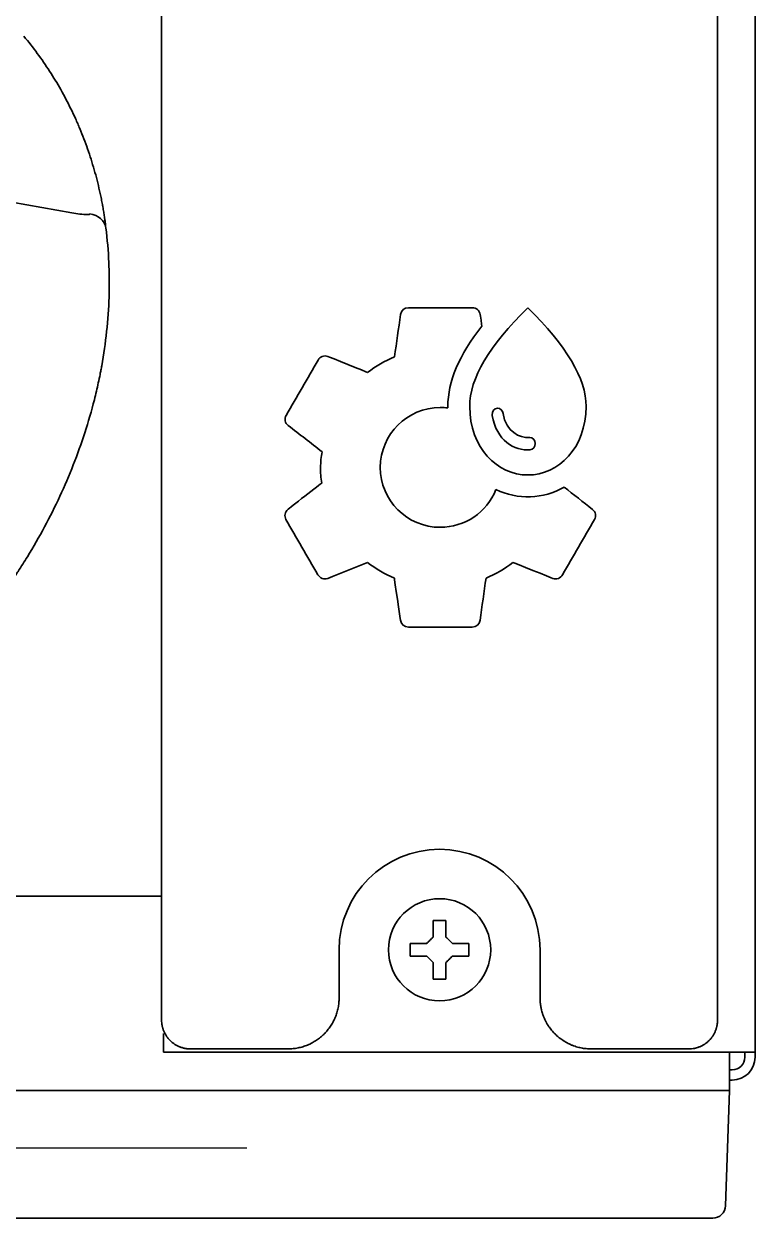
# Model space of a CAD drawing. Header units: inches. Extents: x 90 to 4161, y -506 to 3104.
# Drawn here: x 783.1 to 840.4, y 1192.3 to 1285.7 of the extents above; entities that cross this region are included whole.
import ezdxf

# ---------------------------------------------------------------- set-up
doc = ezdxf.new("R2010")
doc.units = ezdxf.units.IN
doc.layers.add('1', color=7, linetype='Continuous', true_color=0xffffff)
doc.layers.add('ORTHO$15', color=7, linetype='Continuous', true_color=0xffffff)

msp = doc.modelspace()

# ---------------------------------------------------------------- linework, layer by layer
at = {"color": 6}
msp.add_line((700.586, 1197.763), (800.586, 1197.763), dxfattribs=at)
at = {"layer": '1', "color": 7, "linetype": 'Continuous', "lineweight": 35}
for p, q in [((840.371, 1919.952), (840.371, 1205.261)), ((793.914, 1207.754), (793.914, 1288.769)), ((837.429, 1288.769), (837.429, 1207.754)), ((682.271, 1217.461), (793.844, 1217.461)), ((815.171, 1215.561), (815.671, 1215.561)), ((815.671, 1215.561), (816.171, 1215.561)), ((807.808, 1213.261), (807.808, 1209.502)), ((823.534, 1209.502), (823.534, 1213.261)), ((815.671, 1210.961), (815.171, 1210.961)), ((816.171, 1210.961), (815.671, 1210.961)), ((794.071, 1205.261), (794.071, 1206.704)), ((794.871, 1205.261), (794.071, 1205.261)), ((795.871, 1205.261), (794.871, 1205.261)), ((838.571, 1205.261), (795.871, 1205.261)), ((835.422, 1205.261), (796.071, 1205.261)), ((803.808, 1205.504), (796.163, 1205.504)), ((835.179, 1205.504), (827.534, 1205.504)), ((838.371, 1204.061), (838.371, 1205.261)), ((840.371, 1205.261), (838.571, 1205.261)), ((839.571, 1204.861), (839.571, 1205.261)), ((840.371, 1204.861), (840.371, 1205.261)), ((838.371, 1202.261), (838.371, 1204.061)), ((838.571, 1203.861), (838.371, 1203.861)), ((838.371, 1203.061), (838.571, 1203.061)), ((838.371, 1202.261), (92.371, 1202.261)), ((838.371, 1202.261), (838.056, 1193.226)), ((834.371, 1192.261), (775.686, 1192.261)), ((837.056, 1192.261), (834.371, 1192.261))]:
    msp.add_line(p, q, dxfattribs=at)
msp.add_circle((815.671, 1213.261), 4, dxfattribs=at)
for centre, radius, start, end in [((815.671, 1213.261), 7.863, 0, 180), ((838.571, 1204.861), 1, 270, 0), ((838.571, 1204.861), 1.8, 270, 0), ((837.056, 1193.261), 1, 270, 358)]:
    msp.add_arc(centre, radius, start, end, dxfattribs=at)
msp.add_ellipse((796.071, 1205.282), major_axis=(1.201, 0), ratio=0.017465, start_param=4.691555, end_param=4.712376, dxfattribs=at)
for points in [[(812.616, 1262.978), (812.46, 1261.875), (812.304, 1260.772), (812.147, 1259.669)], [(813.228, 1263.511), (812.919, 1263.512), (812.657, 1263.284), (812.616, 1262.978)], [(818.227, 1263.511), (816.561, 1263.511), (814.894, 1263.511), (813.228, 1263.511)], [(822.582, 1263.511), (819.546, 1260.535), (818.028, 1257.96), (818.028, 1255.786)], [(818.852, 1262.978), (818.806, 1263.286), (818.539, 1263.513), (818.227, 1263.511)], [(818.98, 1262.074), (818.98, 1262.077), (818.853, 1262.974), (818.852, 1262.978)], [(806.157, 1259.41), (805.328, 1257.968), (804.499, 1256.527), (803.669, 1255.086)], [(806.926, 1259.694), (806.634, 1259.806), (806.305, 1259.684), (806.157, 1259.41)], [(810.037, 1258.445), (810.031, 1258.447), (806.932, 1259.692), (806.926, 1259.694)], [(812.147, 1259.669), (811.394, 1259.353), (810.685, 1258.942), (810.037, 1258.445)], [(820.211, 1255.647), (820.435, 1255.637), (820.617, 1255.464), (820.638, 1255.241)], [(820.638, 1255.241), (820.872, 1253.789), (821.936, 1253.29), (822.71, 1253.363)], [(803.669, 1255.086), (803.505, 1254.821), (803.573, 1254.474), (803.826, 1254.292)], [(803.826, 1254.292), (804.707, 1253.606), (805.588, 1252.921), (806.469, 1252.235)], [(819.793, 1255.086), (819.789, 1255.099), (819.787, 1255.112), (819.784, 1255.126)], [(822.747, 1252.382), (821.535, 1252.304), (820.117, 1253.102), (819.793, 1255.086)], [(822.71, 1253.363), (822.717, 1253.363), (822.724, 1253.363), (822.73, 1253.363)], [(822.73, 1253.363), (822.983, 1253.345), (823.174, 1253.126), (823.157, 1252.873)], [(823.157, 1252.873), (823.171, 1252.627), (822.992, 1252.413), (822.747, 1252.382)], [(806.469, 1252.235), (806.398, 1251.831), (806.359, 1251.422), (806.352, 1251.011)], [(806.352, 1251.011), (806.349, 1250.602), (806.379, 1250.192), (806.443, 1249.787)], [(806.443, 1249.787), (806.438, 1249.783), (803.806, 1247.734), (803.8, 1247.729)], [(825.43, 1249.462), (823.785, 1248.523), (821.783, 1248.455), (820.078, 1249.279)], [(827.638, 1247.725), (826.902, 1248.304), (826.166, 1248.883), (825.43, 1249.462)], [(803.8, 1247.729), (803.566, 1247.536), (803.5, 1247.204), (803.644, 1246.935)], [(827.798, 1246.935), (827.955, 1247.201), (827.886, 1247.542), (827.638, 1247.725)], [(803.644, 1246.935), (804.477, 1245.494), (805.311, 1244.052), (806.144, 1242.61)], [(825.298, 1242.612), (826.131, 1244.053), (826.965, 1245.494), (827.798, 1246.935)], [(806.913, 1242.326), (807.95, 1242.743), (808.987, 1243.16), (810.024, 1243.577)], [(810.024, 1243.577), (810.67, 1243.077), (811.379, 1242.666), (812.133, 1242.353)], [(819.309, 1242.353), (820.065, 1242.663), (820.774, 1243.075), (821.418, 1243.577)], [(821.418, 1243.577), (821.424, 1243.574), (824.525, 1242.329), (824.531, 1242.327)], [(806.144, 1242.61), (806.297, 1242.341), (806.622, 1242.22), (806.913, 1242.326)], [(812.133, 1242.353), (812.134, 1242.346), (812.602, 1239.052), (812.603, 1239.045)], [(818.839, 1239.045), (818.996, 1240.148), (819.152, 1241.25), (819.309, 1242.353)], [(824.531, 1242.327), (824.822, 1242.217), (825.149, 1242.338), (825.298, 1242.612)], [(812.603, 1239.045), (812.654, 1238.739), (812.917, 1238.514), (813.228, 1238.511)], [(813.228, 1238.511), (814.894, 1238.511), (816.561, 1238.511), (818.227, 1238.511)], [(818.227, 1238.511), (818.538, 1238.506), (818.802, 1238.737), (818.839, 1239.045)], [(814.671, 1213.761), (814.712, 1213.802), (814.793, 1213.883), (814.92, 1214.01), (815.046, 1214.137), (815.13, 1214.22), (815.171, 1214.261)], [(816.171, 1214.261), (816.213, 1214.22), (816.297, 1214.136), (816.424, 1214.008), (816.551, 1213.882), (816.631, 1213.801), (816.671, 1213.761)], [(813.371, 1212.761), (813.371, 1212.928), (813.371, 1213.261), (813.371, 1213.595), (813.371, 1213.761)], [(817.971, 1213.761), (817.971, 1213.595), (817.971, 1213.261), (817.971, 1212.928), (817.971, 1212.761)], [(815.171, 1212.261), (815.13, 1212.303), (815.046, 1212.387), (814.918, 1212.514), (814.792, 1212.641), (814.711, 1212.722), (814.671, 1212.761)], [(816.671, 1212.761), (816.631, 1212.721), (816.549, 1212.639), (816.423, 1212.513), (816.296, 1212.386), (816.213, 1212.303), (816.171, 1212.261)]]:
    msp.add_open_spline(points, degree=3, dxfattribs=at)
for points, knots in [([(818.028, 1255.786), (818.028, 1252.526), (820.191, 1250.418), (824.973, 1250.418), (827.137, 1252.526), (827.137, 1255.786), (827.137, 1257.957), (825.619, 1260.532), (822.582, 1263.511)], [0, 0, 0, 0, 0.333333, 0.333333, 0.666667, 0.666667, 0.666667, 1, 1, 1, 1]), ([(816.32, 1255.66), (816.32, 1255.661), (816.32, 1255.785), (816.32, 1255.786), (816.32, 1257.727), (817.196, 1259.803), (818.98, 1262.074)], [0, 0, 0, 0, 0.017888, 0.017888, 0.017888, 1, 1, 1, 1]), ([(820.078, 1249.279), (819.368, 1247.492), (817.639, 1246.32), (815.716, 1246.322), (813.127, 1246.325), (811.03, 1248.426), (811.035, 1253.604), (813.136, 1255.701), (815.924, 1255.698), (816.123, 1255.685), (816.32, 1255.66)], [0, 0, 0, 0, 0.267473, 0.267473, 0.267473, 0.619481, 0.619481, 0.971488, 0.971488, 1, 1, 1, 1]), ([(819.784, 1255.126), (819.784, 1255.128), (819.784, 1255.131), (819.76, 1255.393), (819.951, 1255.623), (820.211, 1255.647)], [0, 0, 0, 0, 0.010028, 0.010028, 1, 1, 1, 1]), ([(815.171, 1214.261), (815.171, 1214.376), (815.171, 1214.49), (815.171, 1214.713), (815.171, 1214.823), (815.171, 1215.04), (815.171, 1215.146), (815.171, 1215.304), (815.171, 1215.356), (815.171, 1215.46), (815.171, 1215.511), (815.171, 1215.561)], [0, 0, 0, 0, 0.25, 0.25, 0.5, 0.5, 0.75, 0.75, 0.875, 0.875, 1, 1, 1, 1]), ([(816.171, 1215.561), (816.171, 1215.359), (816.171, 1215.149), (816.171, 1214.824), (816.171, 1214.714), (816.171, 1214.49), (816.171, 1214.377), (816.171, 1214.261)], [0, 0, 0, 0, 0.5, 0.5, 0.75, 0.75, 1, 1, 1, 1]), ([(813.371, 1213.761), (813.574, 1213.761), (813.784, 1213.761), (814.109, 1213.761), (814.219, 1213.761), (814.442, 1213.761), (814.556, 1213.761), (814.671, 1213.761)], [0, 0, 0, 0, 0.5, 0.5, 0.75, 0.75, 1, 1, 1, 1]), ([(816.671, 1213.761), (816.786, 1213.761), (816.899, 1213.761), (817.123, 1213.761), (817.233, 1213.761), (817.449, 1213.761), (817.556, 1213.761), (817.714, 1213.761), (817.766, 1213.761), (817.87, 1213.761), (817.921, 1213.761), (817.971, 1213.761)], [0, 0, 0, 0, 0.25, 0.25, 0.5, 0.5, 0.75, 0.75, 0.875, 0.875, 1, 1, 1, 1]), ([(814.671, 1212.761), (814.556, 1212.761), (814.443, 1212.761), (814.22, 1212.761), (814.11, 1212.761), (813.893, 1212.761), (813.786, 1212.761), (813.628, 1212.761), (813.576, 1212.761), (813.473, 1212.761), (813.422, 1212.761), (813.371, 1212.761)], [0, 0, 0, 0, 0.25, 0.25, 0.5, 0.5, 0.75, 0.75, 0.875, 0.875, 1, 1, 1, 1]), ([(815.171, 1210.961), (815.171, 1211.164), (815.171, 1211.374), (815.171, 1211.699), (815.171, 1211.809), (815.171, 1212.033), (815.171, 1212.146), (815.171, 1212.261)], [0, 0, 0, 0, 0.5, 0.5, 0.75, 0.75, 1, 1, 1, 1]), ([(816.171, 1212.261), (816.171, 1212.146), (816.171, 1212.033), (816.171, 1211.81), (816.171, 1211.7), (816.171, 1211.483), (816.171, 1211.376), (816.171, 1211.219), (816.171, 1211.166), (816.171, 1211.063), (816.171, 1211.012), (816.171, 1210.961)], [0, 0, 0, 0, 0.25, 0.25, 0.5, 0.5, 0.75, 0.75, 0.875, 0.875, 1, 1, 1, 1]), ([(817.971, 1212.761), (817.768, 1212.761), (817.559, 1212.761), (817.234, 1212.761), (817.124, 1212.761), (816.9, 1212.761), (816.787, 1212.761), (816.671, 1212.761)], [0, 0, 0, 0, 0.5, 0.5, 0.75, 0.75, 1, 1, 1, 1]), ([(807.808, 1209.502), (807.808, 1209.37), (807.802, 1209.239), (807.782, 1209.043), (807.774, 1208.977), (807.755, 1208.847), (807.743, 1208.782), (807.718, 1208.654), (807.703, 1208.59), (807.671, 1208.463), (807.654, 1208.4), (807.597, 1208.213), (807.553, 1208.09), (807.49, 1207.939), (807.477, 1207.909), (807.45, 1207.848), (807.436, 1207.819), (807.394, 1207.729), (807.364, 1207.671), (807.272, 1207.498), (807.205, 1207.386), (807.06, 1207.17), (806.982, 1207.065), (806.857, 1206.914), (806.815, 1206.864), (806.748, 1206.791), (806.726, 1206.767), (806.68, 1206.719), (806.657, 1206.696), (806.611, 1206.649), (806.588, 1206.627), (806.54, 1206.581), (806.516, 1206.559), (806.444, 1206.494), (806.345, 1206.409), (806.242, 1206.329), (806.138, 1206.251), (806.085, 1206.214), (805.922, 1206.105), (805.81, 1206.038), (805.665, 1205.961), (805.636, 1205.945), (805.577, 1205.916), (805.547, 1205.901), (805.459, 1205.859), (805.399, 1205.833), (805.218, 1205.758), (805.096, 1205.715), (804.909, 1205.658), (804.846, 1205.64), (804.72, 1205.609), (804.656, 1205.594), (804.528, 1205.569), (804.463, 1205.557), (804.333, 1205.538), (804.268, 1205.53), (804.071, 1205.51), (803.94, 1205.504), (803.808, 1205.504)], [0, 0, 0, 0, 0.0625, 0.0625, 0.09375, 0.09375, 0.125, 0.125, 0.15625, 0.15625, 0.1875, 0.1875, 0.25, 0.25, 0.265625, 0.265625, 0.28125, 0.28125, 0.3125, 0.3125, 0.375, 0.375, 0.4375, 0.4375, 0.46875, 0.46875, 0.484375, 0.484375, 0.5, 0.5, 0.515625, 0.515625, 0.53125, 0.53125, 0.5625, 0.59375, 0.59375, 0.625, 0.625, 0.6875, 0.6875, 0.703125, 0.703125, 0.71875, 0.71875, 0.75, 0.75, 0.8125, 0.8125, 0.84375, 0.84375, 0.875, 0.875, 0.90625, 0.90625, 0.9375, 0.9375, 1, 1, 1, 1]), ([(827.534, 1205.504), (827.468, 1205.504), (827.403, 1205.506), (827.271, 1205.512), (827.206, 1205.517), (827.075, 1205.53), (827.009, 1205.538), (826.88, 1205.557), (826.816, 1205.569), (826.688, 1205.594), (826.624, 1205.608), (826.498, 1205.64), (826.435, 1205.657), (826.31, 1205.695), (826.248, 1205.716), (826.155, 1205.749), (826.125, 1205.76), (826.063, 1205.784), (826.033, 1205.796), (825.881, 1205.859), (825.763, 1205.915), (825.59, 1206.007), (825.534, 1206.039), (825.45, 1206.089), (825.423, 1206.106), (825.368, 1206.141), (825.341, 1206.159), (825.26, 1206.213), (825.206, 1206.25), (825.128, 1206.308), (825.102, 1206.328), (825.05, 1206.368), (825.025, 1206.388), (824.974, 1206.43), (824.949, 1206.451), (824.899, 1206.494), (824.874, 1206.516), (824.826, 1206.56), (824.802, 1206.582), (824.754, 1206.628), (824.73, 1206.651), (824.66, 1206.72), (824.615, 1206.768), (824.527, 1206.865), (824.484, 1206.915), (824.4, 1207.017), (824.36, 1207.068), (824.301, 1207.148), (824.282, 1207.174), (824.244, 1207.228), (824.226, 1207.255), (824.189, 1207.31), (824.171, 1207.337), (824.136, 1207.393), (824.119, 1207.421), (824.085, 1207.477), (824.068, 1207.506), (824.044, 1207.549), (824.036, 1207.563), (824.02, 1207.592), (824.012, 1207.607), (824.001, 1207.628), (823.997, 1207.636), (823.989, 1207.65), (823.985, 1207.658), (823.974, 1207.68), (823.967, 1207.694), (823.944, 1207.738), (823.93, 1207.768), (823.888, 1207.857), (823.861, 1207.917), (823.824, 1208.009), (823.812, 1208.039), (823.788, 1208.101), (823.777, 1208.132), (823.755, 1208.193), (823.744, 1208.224), (823.724, 1208.286), (823.714, 1208.317), (823.686, 1208.411), (823.668, 1208.474), (823.645, 1208.568), (823.638, 1208.599), (823.623, 1208.663), (823.617, 1208.694), (823.604, 1208.758), (823.598, 1208.79), (823.587, 1208.853), (823.582, 1208.885), (823.573, 1208.95), (823.568, 1208.982), (823.56, 1209.046), (823.557, 1209.078), (823.547, 1209.175), (823.542, 1209.24), (823.536, 1209.371), (823.534, 1209.436), (823.534, 1209.502)], [0, 0, 0, 0, 0.03125, 0.03125, 0.0625, 0.0625, 0.09375, 0.09375, 0.125, 0.125, 0.15625, 0.15625, 0.1875, 0.1875, 0.21875, 0.21875, 0.234375, 0.234375, 0.25, 0.25, 0.3125, 0.3125, 0.34375, 0.34375, 0.359375, 0.359375, 0.375, 0.375, 0.40625, 0.40625, 0.421875, 0.421875, 0.4375, 0.4375, 0.453125, 0.453125, 0.46875, 0.46875, 0.484375, 0.484375, 0.5, 0.5, 0.53125, 0.53125, 0.5625, 0.5625, 0.59375, 0.59375, 0.609375, 0.609375, 0.625, 0.625, 0.640625, 0.640625, 0.65625, 0.65625, 0.671875, 0.671875, 0.679687, 0.679687, 0.6875, 0.6875, 0.691406, 0.691406, 0.695312, 0.695312, 0.703125, 0.703125, 0.71875, 0.71875, 0.75, 0.75, 0.765625, 0.765625, 0.78125, 0.78125, 0.796875, 0.796875, 0.8125, 0.8125, 0.84375, 0.84375, 0.859375, 0.859375, 0.875, 0.875, 0.890625, 0.890625, 0.90625, 0.90625, 0.921875, 0.921875, 0.9375, 0.9375, 0.96875, 0.96875, 1, 1, 1, 1]), ([(796.163, 1205.504), (796.089, 1205.504), (796.015, 1205.508), (795.905, 1205.519), (795.868, 1205.523), (795.795, 1205.534), (795.759, 1205.54), (795.686, 1205.555), (795.651, 1205.563), (795.579, 1205.581), (795.544, 1205.591), (795.474, 1205.612), (795.439, 1205.624), (795.369, 1205.648), (795.335, 1205.662), (795.266, 1205.69), (795.233, 1205.705), (795.166, 1205.737), (795.133, 1205.753), (795.036, 1205.805), (794.974, 1205.843), (794.852, 1205.924), (794.793, 1205.968), (794.708, 1206.038), (794.68, 1206.062), (794.625, 1206.112), (794.598, 1206.138), (794.519, 1206.216), (794.47, 1206.271), (794.377, 1206.384), (794.333, 1206.443), (794.252, 1206.565), (794.214, 1206.628), (794.162, 1206.725), (794.146, 1206.758), (794.114, 1206.825), (794.099, 1206.859), (794.071, 1206.927), (794.044, 1206.996), (794.021, 1207.065), (794.006, 1207.117), (794, 1207.135), (793.991, 1207.17), (793.986, 1207.188), (793.977, 1207.223), (793.973, 1207.241), (793.965, 1207.277), (793.953, 1207.331), (793.944, 1207.385), (793.933, 1207.458), (793.928, 1207.495), (793.917, 1207.605), (793.914, 1207.679), (793.914, 1207.754)], [0, 0, 0, 0, 0.0625, 0.0625, 0.09375, 0.09375, 0.125, 0.125, 0.15625, 0.15625, 0.1875, 0.1875, 0.21875, 0.21875, 0.25, 0.25, 0.28125, 0.28125, 0.3125, 0.3125, 0.375, 0.375, 0.4375, 0.4375, 0.46875, 0.46875, 0.5, 0.5, 0.5625, 0.5625, 0.625, 0.625, 0.6875, 0.6875, 0.71875, 0.71875, 0.75, 0.75, 0.78125, 0.8125, 0.8125, 0.828125, 0.828125, 0.84375, 0.84375, 0.859375, 0.859375, 0.875, 0.90625, 0.90625, 0.9375, 0.9375, 1, 1, 1, 1]), ([(837.429, 1207.754), (837.429, 1207.717), (837.428, 1207.68), (837.424, 1207.606), (837.421, 1207.569), (837.414, 1207.495), (837.409, 1207.458), (837.399, 1207.385), (837.392, 1207.349), (837.382, 1207.295), (837.378, 1207.277), (837.37, 1207.241), (837.365, 1207.224), (837.352, 1207.17), (837.342, 1207.135), (837.321, 1207.064), (837.309, 1207.029), (837.284, 1206.96), (837.271, 1206.925), (837.228, 1206.823), (837.197, 1206.757), (837.128, 1206.628), (837.09, 1206.565), (837.009, 1206.443), (836.965, 1206.384), (836.895, 1206.299), (836.871, 1206.271), (836.834, 1206.229), (836.821, 1206.216), (836.796, 1206.189), (836.783, 1206.176), (836.717, 1206.11), (836.663, 1206.061), (836.549, 1205.968), (836.491, 1205.924), (836.369, 1205.843), (836.306, 1205.805), (836.209, 1205.753), (836.176, 1205.736), (836.109, 1205.705), (836.075, 1205.69), (836.007, 1205.661), (835.972, 1205.648), (835.92, 1205.629), (835.903, 1205.623), (835.868, 1205.612), (835.85, 1205.606), (835.814, 1205.596), (835.797, 1205.59), (835.761, 1205.58), (835.743, 1205.576), (835.689, 1205.562), (835.654, 1205.554), (835.545, 1205.533), (835.473, 1205.522), (835.327, 1205.508), (835.253, 1205.504), (835.179, 1205.504)], [0, 0, 0, 0, 0.03125, 0.03125, 0.0625, 0.0625, 0.09375, 0.09375, 0.125, 0.125, 0.140625, 0.140625, 0.15625, 0.15625, 0.1875, 0.1875, 0.21875, 0.21875, 0.25, 0.25, 0.3125, 0.3125, 0.375, 0.375, 0.4375, 0.4375, 0.46875, 0.46875, 0.484375, 0.484375, 0.5, 0.5, 0.5625, 0.5625, 0.625, 0.625, 0.6875, 0.6875, 0.71875, 0.71875, 0.75, 0.75, 0.78125, 0.78125, 0.796875, 0.796875, 0.8125, 0.8125, 0.828125, 0.828125, 0.84375, 0.84375, 0.875, 0.875, 0.9375, 0.9375, 1, 1, 1, 1])]:
    msp.add_open_spline(points, degree=3, knots=knots, dxfattribs=at)
at = {"layer": 'ORTHO$15', "color": 7, "linetype": 'Continuous', "lineweight": 35, "extrusion": (0, 1, 0)}
msp.add_line((786.882, 1270.928), (779.076, 1272.304), dxfattribs=at)
at = {"layer": 'ORTHO$15', "color": 7, "linetype": 'Continuous', "lineweight": 35}
msp.add_ellipse((788.058, 1269.559), major_axis=(1.493, 0.145), ratio=0.873809, start_param=0.035848, end_param=1.332032, dxfattribs=at)
for points, knots in [([(783.131, 1284.747), (783.497, 1284.311), (783.847, 1283.866), (784.518, 1282.956), (785.159, 1282.028), (786.034, 1280.582), (786.56, 1279.583), (786.933, 1278.819), (787.054, 1278.563), (787.229, 1278.174), (787.287, 1278.044), (787.4, 1277.784), (787.678, 1277.13), (787.932, 1276.468), (788.213, 1275.664), (788.303, 1275.394), (788.475, 1274.853), (788.558, 1274.581), (788.793, 1273.761), (788.934, 1273.211), (789.059, 1272.656)], [0, 0, 0, 0, 0.125, 0.125, 0.25, 0.375, 0.5, 0.5, 0.5625, 0.5625, 0.59375, 0.59375, 0.625, 0.75, 0.75, 0.8125, 0.8125, 0.875, 0.875, 1, 1, 1, 1]), ([(789.059, 1272.656), (789.076, 1272.584), (789.092, 1272.512), (789.123, 1272.369), (789.138, 1272.298), (789.182, 1272.086), (789.211, 1271.945), (789.251, 1271.736), (789.264, 1271.667), (789.283, 1271.564), (789.289, 1271.529), (789.302, 1271.461), (789.308, 1271.426), (789.338, 1271.257), (789.36, 1271.126), (789.4, 1270.871), (789.419, 1270.748), (789.441, 1270.6), (789.445, 1270.571), (789.453, 1270.512), (789.457, 1270.484), (789.469, 1270.399), (789.476, 1270.344), (789.497, 1270.186), (789.508, 1270.088), (789.529, 1269.907), (789.538, 1269.825), (789.545, 1269.751)], [0, 0, 0, 0, 0.0625, 0.0625, 0.125, 0.125, 0.25, 0.25, 0.3125, 0.3125, 0.34375, 0.34375, 0.375, 0.375, 0.5, 0.5, 0.625, 0.625, 0.65625, 0.65625, 0.6875, 0.6875, 0.75, 0.75, 0.875, 0.875, 1, 1, 1, 1]), ([(788.131, 1270.801), (787.923, 1270.805), (787.715, 1270.82), (787.298, 1270.863), (787.09, 1270.893), (786.882, 1270.928)], [0, 0, 0, 0, 0.5, 0.5, 1, 1, 1, 1]), ([(788.288, 1270.861), (788.29, 1270.855), (788.29, 1270.849), (788.289, 1270.841), (788.289, 1270.839), (788.286, 1270.834), (788.285, 1270.832), (788.28, 1270.825), (788.275, 1270.821), (788.263, 1270.815), (788.255, 1270.812), (788.24, 1270.808), (788.231, 1270.806), (788.213, 1270.803), (788.203, 1270.802), (788.173, 1270.8), (788.153, 1270.8), (788.131, 1270.801)], [0, 0, 0, 0, 0.125, 0.125, 0.1875, 0.1875, 0.25, 0.25, 0.375, 0.375, 0.5, 0.5, 0.625, 0.625, 0.75, 0.75, 1, 1, 1, 1]), ([(765.773, 1226.805), (765.927, 1226.895), (766.081, 1226.987), (767.011, 1227.546), (767.774, 1228.033), (769.272, 1229.046), (770.008, 1229.572), (771.092, 1230.391), (771.449, 1230.668), (771.892, 1231.022), (771.981, 1231.093), (772.157, 1231.235), (772.245, 1231.307), (772.508, 1231.522), (772.682, 1231.667), (773.547, 1232.395), (774.221, 1232.994), (775.535, 1234.224), (776.813, 1235.485), (778.023, 1236.809), (779.197, 1238.164), (779.767, 1238.857), (780.871, 1240.276), (781.405, 1241.002), (782.049, 1241.931), (782.241, 1242.211), (782.429, 1242.493), (782.555, 1242.682), (782.617, 1242.777), (782.927, 1243.251), (783.169, 1243.633), (783.877, 1244.787), (784.325, 1245.566), (785.173, 1247.144), (785.572, 1247.943), (786.324, 1249.56), (786.675, 1250.379), (787.328, 1252.037), (787.629, 1252.876), (788.179, 1254.576), (788.428, 1255.437), (788.76, 1256.746), (788.863, 1257.185), (789.007, 1257.848), (789.053, 1258.07), (789.12, 1258.404), (789.142, 1258.515), (789.184, 1258.739), (789.205, 1258.85), (789.386, 1259.857), (789.515, 1260.752), (789.707, 1262.546), (789.77, 1263.444), (789.813, 1264.792), (789.819, 1265.242), (789.813, 1266.142), (789.801, 1266.592), (789.739, 1267.944), (789.662, 1268.847), (789.545, 1269.751)], [0.1543598, 0.1543598, 0.1543598, 0.1543598, 0.1630509, 0.1630509, 0.2071009, 0.2071009, 0.2511508, 0.2511508, 0.2731758, 0.2731758, 0.278682, 0.278682, 0.2841883, 0.2841883, 0.2952008, 0.2952008, 0.3392507, 0.3392507, 0.3833007, 0.4273506, 0.4273506, 0.4714006, 0.4714006, 0.5154505, 0.5154505, 0.526463, 0.5319693, 0.5319693, 0.5374755, 0.5374755, 0.5595005, 0.5595005, 0.6035504, 0.6035504, 0.6476004, 0.6476004, 0.6916503, 0.6916503, 0.7357003, 0.7357003, 0.7797502, 0.7797502, 0.8017752, 0.8017752, 0.8127877, 0.8127877, 0.8182939, 0.8182939, 0.8238002, 0.8238002, 0.8678501, 0.8678501, 0.9119001, 0.9119001, 0.9339251, 0.9339251, 0.95595, 0.95595, 1, 1, 1, 1])]:
    msp.add_open_spline(points, degree=3, knots=knots, dxfattribs=at)

doc.saveas('drawing.dxf')
